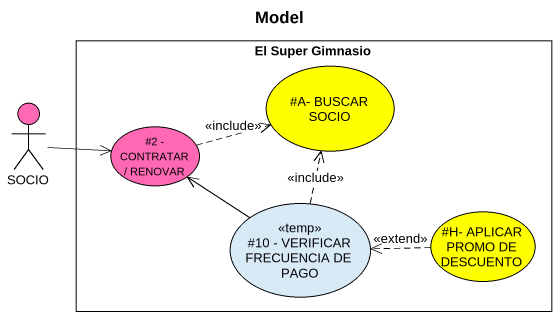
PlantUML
@startuml
title Model
rectangle "El Super Gimnasio" as El_Super_Gimnasio {
  usecase "#A- BUSCAR SOCIO" as A_BUSCAR_SOCIO #FFFF00
  usecase "#2 - CONTRATAR / RENOVAR" as u2_CONTRATAR_RENOVAR #FF69B4
  usecase "#10 - VERIFICAR FRECUENCIA DE PAGO" as u10_VERIFICAR_FRECUENCIA_DE <<temp>>
  usecase "#H- APLICAR PROMO DE DESCUENTO" as H_APLICAR_PROMO_DE_DESCUENTO #FFFF00
}
actor SOCIO #FF69B4
SOCIO -right-> u2_CONTRATAR_RENOVAR
u2_CONTRATAR_RENOVAR .right.> A_BUSCAR_SOCIO : <<include>>
u10_VERIFICAR_FRECUENCIA_DE .up.> A_BUSCAR_SOCIO : <<include>>
u10_VERIFICAR_FRECUENCIA_DE -up-> u2_CONTRATAR_RENOVAR
H_APLICAR_PROMO_DE_DESCUENTO .left.> u10_VERIFICAR_FRECUENCIA_DE : <<extend>>
@enduml
